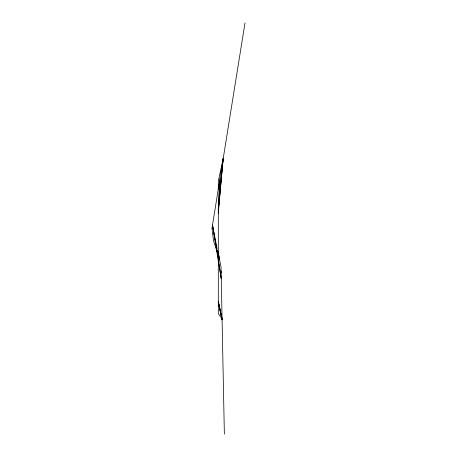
<?xml version="1.0" encoding="UTF-8"?>
<svg xmlns="http://www.w3.org/2000/svg" width="457" height="457" viewBox="0 0 457 457"><rect width="100%" height="100%" fill="white"/><g stroke="black" fill="none" stroke-linecap="round" stroke-linejoin="round"><path stroke-width="0.69" d="M218.303 212.996L219.771 179.904L218.669 203.399M218.303 211.225L218.6 204.822M218.303 213.282L222.839 160.835L220.503 186.353M218.497 208.323L218.303 210.448L218.503 208.329M218.949 203.359L218.692 206.193L218.972 203.394M219.143 201.234L219.406 198.401M219.6 196.27L219.92 192.728M220.051 191.312L220.377 187.77M219.103 201.983L219.44 198.458M219.571 197.047L223.25 158.253L221.862 170.941M220.468 183.628L220.622 182.223M220.931 179.401L221.165 177.287M221.394 175.174L221.708 172.352M245.021 22.85L211.979 228.369L213.533 240.816L217.252 252.19L221.268 278.833L215.91 246.095M223.205 158.556L218.303 181.149L218.303 189.661M222.062 318.706L218.303 301.283L222.091 319.934L218.303 302.511L222.073 319.049L218.303 313.559L218.303 259.902M215.681 244.701L212.488 225.192L217.086 248.677M217.355 250.059L218.303 254.892M212.488 225.192L217.252 252.19M218.892 257.2L218.303 253.104L221.034 267.042L224.364 434.15M219.086 258.565L219.286 259.936M220.954 271.544L221.154 272.909L220.965 271.498M218.303 251.738L219.349 259.502M218.303 208.918L218.303 255.052"/></g></svg>
